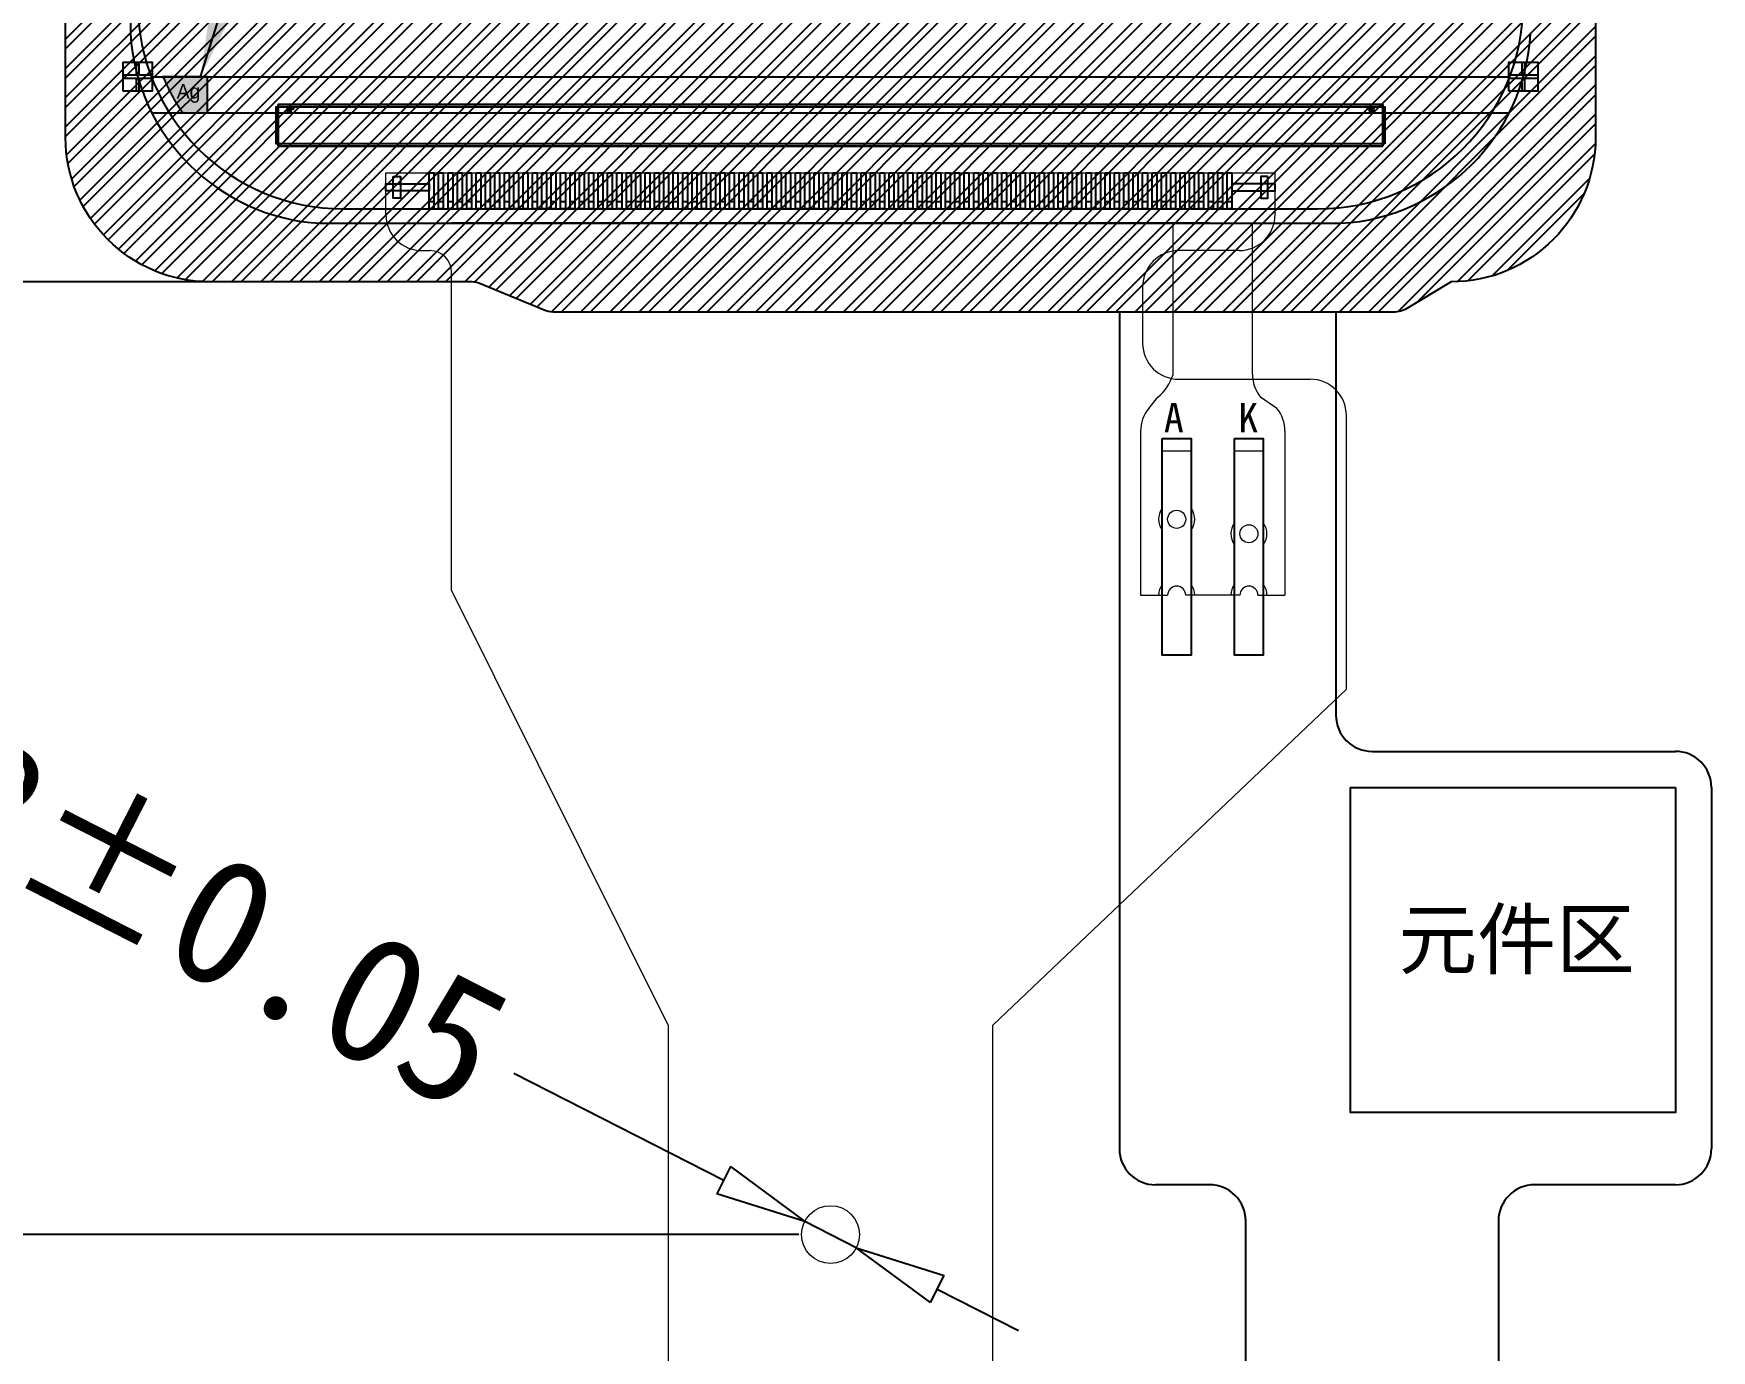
# Model space of a CAD drawing. Header units: millimetres. Extents: x 964 to 1529, y -57 to 99.
# Drawn here: x 1101.81 to 1125.04, y 20.94 to 39.17 of the extents above; entities that cross this region are included whole.
import ezdxf

# ---------------------------------------------------------------- set-up
doc = ezdxf.new("R2010")
doc.units = ezdxf.units.MM
for name, color, linetype in [('5剖面线层', 2, 'Continuous'), ('B_M.drawing', 7, 'Continuous'), ('DIM', 3, 'Continuous'), ('GATE.drawing', 2, 'Continuous'), ('ITO', 3, 'Continuous'), ('ITO.drawing', 6, 'Continuous'), ('L127.drawing', 1, 'Continuous'), ('L34.drawing', 2, 'Continuous'), ('L63', 40, 'Continuous'), ('L9', 4, 'Continuous'), ('LAYOUT.drawing', 1, 'Continuous'), ('LCM-0147INCHDXF_CONTINUOUS_LINE', 7, 'Continuous'), ('OUTLINE.drawing', 3, 'Continuous')]:
    doc.layers.add(name, color=color, linetype=linetype)
doc.layers.add('BLU', color=2, linetype='Continuous', lineweight=5)
doc.styles.get("Standard").update_dxf_attribs({"font": 'SimSun.ttf'})
doc.styles.add('宋体', font='SimSun.ttf')
doc.dimstyles.new('1206', dxfattribs={"dimtxt": 2.5, "dimasz": 1.8, "dimexe": 0.5, "dimexo": 0.625, "dimtad": 0, "dimzin": 9, "dimdsep": 46, "dimtxsty": 'Standard', "dimcen": 2.5, "dimazin": 0, "dimtfac": 1, "dimtmove": 0, "dimatfit": 3, "dimfxl": 1, "dimtolj": 1, "dimarcsym": 0})
doc.dimstyles.new('ISO-25', dxfattribs={"dimtxt": 2.5, "dimasz": 2.5, "dimexe": 1.25, "dimexo": 0.625, "dimtad": 1, "dimtxsty": 'Standard', "dimcen": 2.5, "dimadec": 0, "dimazin": 0, "dimtfac": 1, "dimtmove": 0, "dimatfit": 3, "dimfxl": 1, "dimarcsym": 0})

# ---------------------------------------------------------------- blocks, each defined once
blk = doc.blocks.new('_ClosedBlank')
at = {"color": 0, "linetype": 'ByBlock', "lineweight": -2}
for p, q in [((-1, 0.167), (0, 0)), ((-1, 0.167), (-1, -0.167)), ((0, 0), (-1, -0.167))]:
    blk.add_line(p, q, dxfattribs=at)
blk = doc.blocks.new('*D84')
at = {"layer": 'Defpoints', "color": 0, "ltscale": 3, "transparency": 16777216}
for p in [(1105.776, 73.862), (1084.424, 35.73), (1105.776, 35.73)]:
    blk.add_point(p, dxfattribs=at)
at = {"layer": 'DIM', "lineweight": -2, "ltscale": 3, "transparency": 16777216}
for p, q in [((1105.338, 73.862), (1084.074, 73.862)), ((1084.424, 72.602), (1084.424, 63.081)), ((1084.424, 36.99), (1084.424, 46.28)), ((1105.338, 35.73), (1084.074, 35.73))]:
    blk.add_line(p, q, dxfattribs=at)
at = {"layer": 'DIM', "lineweight": -2, "ltscale": 3, "transparency": 16777216, "xscale": 1.26, "yscale": 1.26, "zscale": 1.26}
for p, rotation in [((1084.424, 73.862), 90), ((1084.424, 35.73), 270)]:
    blk.add_blockref('_ClosedBlank', p, dxfattribs=dict(at, rotation=rotation))
at = {"layer": 'DIM', "ltscale": 3, "transparency": 16777216, "insert": (1084.424, 54.681), "char_height": 1.75, "attachment_point": 5, "rotation": 90}
blk.add_mtext('\\A1;OD 38.13%%P0.1', dxfattribs=at)
blk = doc.blocks.new('ic_GC')
at = {"layer": 'B_M.drawing'}
blk.add_lwpolyline([(-7.65, -0.29), (-7.65, 0.29), (7.65, 0.29), (7.65, 0.2855), (7.6455, 0.2855), (7.643, 0.288), (-7.643, 0.288), (-7.648, 0.283), (-7.648, -0.283), (-7.643, -0.288), (7.643, -0.288), (7.648, -0.283), (7.648, 0.283), (7.6455, 0.2855), (7.65, 0.2855), (7.65, -0.29), (-7.65, -0.29)], close=True, dxfattribs=at)
blk = doc.blocks.new('ic_mark_r')
at = {"layer": '5剖面线层'}
h = blk.add_hatch(color=3, dxfattribs=at)
h.dxf.hatch_style = 1
h.paths.add_polyline_path([(0.045, 0.02495), (0.045, 0.00505), (0.015, 0.00505), (0.015, -0.02495), (-0.015, -0.02495), (-0.015, 0.00505), (-0.045, 0.00505), (-0.045, 0.02495)])
h.paths.add_polyline_path([(0.025, -0.02495), (0.045, -0.02495), (0.045, -0.00495), (0.025, -0.00495)])
at = {"layer": 'OUTLINE.drawing'}
for points in [[(0.045, 0.02495), (0.045, 0.00505), (0.015, 0.00505), (0.015, -0.02495), (-0.015, -0.02495), (-0.015, 0.00505), (-0.045, 0.00505), (-0.045, 0.02495), (0.045, 0.02495)], [(0.025, -0.02495), (0.045, -0.02495), (0.045, -0.00495), (0.025, -0.00495), (0.025, -0.02495)]]:
    blk.add_lwpolyline(points, close=True, dxfattribs=at)
blk = doc.blocks.new('ic_89v3_spec_out_line')
at = {"layer": 'L127.drawing'}
blk.add_lwpolyline([(-7.6775, -0.2565), (7.6775, -0.2565), (7.6775, 0.2565), (-7.6775, 0.2565), (-7.6775, -0.2565)], close=True, dxfattribs=at)
blk.add_lwpolyline([(-7.6775, -0.2565), (7.6775, -0.2565), (7.6775, 0.2565), (-7.6775, 0.2565), (-7.6775, -0.2565)], close=True, dxfattribs=at)
blk.add_lwpolyline([(-7.6775, -0.2565), (7.6775, -0.2565), (7.6775, 0.2565), (-7.6775, 0.2565), (-7.6775, -0.2565)], close=True, dxfattribs=at)
blk = doc.blocks.new('ALIGN_R')
at = {"layer": 'L34.drawing'}
for points in [[(0.045, 0.0199), (0.045, 0), (0.015, 0), (0.015, -0.03), (-0.015, -0.03), (-0.015, 0), (-0.045, 0), (-0.045, 0.0199), (0.045, 0.0199)], [(0.025, -0.03), (0.045, -0.03), (0.045, -0.01), (0.025, -0.01), (0.025, -0.03)]]:
    blk.add_lwpolyline(points, close=True, dxfattribs=at)
blk = doc.blocks.new('ic_89v3_spec_pad_location')
for name, p in [('ic_89v3_spec_out_line', (0, 0)), ('ALIGN_R', (7.48, 0.2265))]:
    blk.add_blockref(name, p)
blk = doc.blocks.new('ic_all')
at = {"xscale": -1}
for name, p in [('ic_89v3_spec_pad_location', (-0.71194, -0.08795)), ('ic_GC', (-0.71194, -0.08845)), ('ic_mark_r', (-8.19194, 0.1335))]:
    blk.add_blockref(name, p, dxfattribs=at)
blk.add_blockref('ic_mark_r', (6.76806, 0.1335))
blk = doc.blocks.new('ALIGN_CF_PANEL')
at = {"layer": 'L63'}
blk.add_lwpolyline([(-0.2, -0.2), (-0.2, 0.2), (0.2, 0.2), (0.2, -0.2), (-0.2, -0.2)], close=True, dxfattribs=at)
at = {"layer": 'L9'}
for points in [[(-0.2, 0.02), (-0.2, 0.2), (-0.02, 0.2), (-0.02, 0.02), (-0.2, 0.02)], [(0.02, 0.02), (0.02, 0.2), (0.2, 0.2), (0.2, 0.02), (0.02, 0.02)], [(-0.2, -0.2), (-0.2, -0.02), (-0.02, -0.02), (-0.02, -0.2), (-0.2, -0.2)], [(0.02, -0.2), (0.02, -0.02), (0.2, -0.02), (0.2, -0.2), (0.02, -0.2)]]:
    blk.add_lwpolyline(points, close=True, dxfattribs=at)
blk = doc.blocks.new('45yywersdf')
at = {"layer": '5剖面线层'}
h = blk.add_hatch(color=2, dxfattribs=at)
h.dxf.hatch_style = 1
h.paths.add_polyline_path([(1837.378, -2727.35), (1837.381, -2727.355), (1837.384, -2727.363), (1837.387, -2727.371), (1837.39, -2727.378), (1837.393, -2727.386), (1837.397, -2727.393), (1837.4, -2727.401), (1837.403, -2727.409), (1837.407, -2727.416), (1837.41, -2727.424), (1837.413, -2727.431), (1837.417, -2727.439), (1837.42, -2727.446), (1837.424, -2727.454), (1837.427, -2727.462), (1837.431, -2727.469), (1837.434, -2727.477), (1837.438, -2727.484), (1837.441, -2727.491), (1837.445, -2727.499), (1837.448, -2727.506), (1837.452, -2727.514), (1837.456, -2727.521), (1837.463, -2727.536), (1837.467, -2727.544), (1837.47, -2727.551), (1837.474, -2727.558), (1837.478, -2727.566), (1837.482, -2727.573), (1837.486, -2727.58), (1837.489, -2727.588), (1837.493, -2727.595), (1837.497, -2727.602), (1837.501, -2727.61), (1837.505, -2727.617), (1837.509, -2727.624), (1837.513, -2727.632), (1837.517, -2727.639), (1837.521, -2727.646), (1837.525, -2727.653), (1837.529, -2727.66), (1837.533, -2727.668), (1837.537, -2727.675), (1837.541, -2727.682), (1837.546, -2727.689), (1837.55, -2727.696), (1837.554, -2727.703), (1837.558, -2727.711), (1837.562, -2727.718), (1837.567, -2727.725), (1837.571, -2727.732), (1837.575, -2727.739), (1837.58, -2727.746), (1837.584, -2727.753), (1837.588, -2727.76), (1837.593, -2727.767), (1837.597, -2727.774), (1837.602, -2727.781), (1837.606, -2727.788), (1837.611, -2727.795), (1837.615, -2727.802), (1837.62, -2727.809), (1837.624, -2727.816), (1837.629, -2727.823), (1837.633, -2727.83), (1837.638, -2727.837), (1837.643, -2727.843), (1837.647, -2727.85), (1837.995, -2727.85), (1837.995, -2727.35)])
at = {"layer": 'GATE.drawing', "color": 2}
blk.add_lwpolyline([(1837.378, -2727.35), (1837.381, -2727.355), (1837.384, -2727.363), (1837.387, -2727.371), (1837.39, -2727.378), (1837.393, -2727.386), (1837.397, -2727.393), (1837.4, -2727.401), (1837.403, -2727.409), (1837.407, -2727.416), (1837.41, -2727.424), (1837.413, -2727.431), (1837.417, -2727.439), (1837.42, -2727.446), (1837.424, -2727.454), (1837.427, -2727.462), (1837.431, -2727.469), (1837.434, -2727.477), (1837.438, -2727.484), (1837.441, -2727.491), (1837.445, -2727.499), (1837.448, -2727.506), (1837.452, -2727.514), (1837.456, -2727.521), (1837.463, -2727.536), (1837.467, -2727.544), (1837.47, -2727.551), (1837.474, -2727.558), (1837.478, -2727.566), (1837.482, -2727.573), (1837.486, -2727.58), (1837.489, -2727.588), (1837.493, -2727.595), (1837.497, -2727.602), (1837.501, -2727.61), (1837.505, -2727.617), (1837.509, -2727.624), (1837.513, -2727.632), (1837.517, -2727.639), (1837.521, -2727.646), (1837.525, -2727.653), (1837.529, -2727.66), (1837.533, -2727.668), (1837.537, -2727.675), (1837.541, -2727.682), (1837.546, -2727.689), (1837.55, -2727.696), (1837.554, -2727.703), (1837.558, -2727.711), (1837.562, -2727.718), (1837.567, -2727.725), (1837.571, -2727.732), (1837.575, -2727.739), (1837.58, -2727.746), (1837.584, -2727.753), (1837.588, -2727.76), (1837.593, -2727.767), (1837.597, -2727.774), (1837.602, -2727.781), (1837.606, -2727.788), (1837.611, -2727.795), (1837.615, -2727.802), (1837.62, -2727.809), (1837.624, -2727.816), (1837.629, -2727.823), (1837.633, -2727.83), (1837.638, -2727.837), (1837.643, -2727.843), (1837.647, -2727.85), (1837.995, -2727.85), (1837.995, -2727.35), (1837.378, -2727.35)], close=True, dxfattribs=at)
at = {"layer": 'ITO.drawing', "color": 2}
blk.add_lwpolyline([(1837.898, -2727.35), (1837.38, -2727.352), (1837.378, -2727.35), (1837.381, -2727.355), (1837.384, -2727.363), (1837.387, -2727.371), (1837.39, -2727.378), (1837.393, -2727.386), (1837.397, -2727.393), (1837.4, -2727.401), (1837.403, -2727.409), (1837.407, -2727.416), (1837.41, -2727.424), (1837.413, -2727.431), (1837.417, -2727.439), (1837.42, -2727.446), (1837.424, -2727.454), (1837.427, -2727.462), (1837.431, -2727.469), (1837.434, -2727.477), (1837.438, -2727.484), (1837.441, -2727.491), (1837.445, -2727.499), (1837.448, -2727.506), (1837.452, -2727.514), (1837.456, -2727.521), (1837.463, -2727.536), (1837.467, -2727.544), (1837.47, -2727.551), (1837.474, -2727.558), (1837.478, -2727.566), (1837.482, -2727.573), (1837.486, -2727.58), (1837.489, -2727.588), (1837.493, -2727.595), (1837.497, -2727.602), (1837.501, -2727.61), (1837.505, -2727.617), (1837.509, -2727.624), (1837.513, -2727.632), (1837.517, -2727.639), (1837.521, -2727.646), (1837.525, -2727.653), (1837.529, -2727.66), (1837.533, -2727.668), (1837.537, -2727.675), (1837.541, -2727.682), (1837.546, -2727.689), (1837.55, -2727.696), (1837.554, -2727.703), (1837.558, -2727.711), (1837.562, -2727.718), (1837.567, -2727.725), (1837.571, -2727.732), (1837.575, -2727.739), (1837.58, -2727.746), (1837.584, -2727.753), (1837.588, -2727.76), (1837.593, -2727.767), (1837.597, -2727.774), (1837.602, -2727.781), (1837.606, -2727.788), (1837.611, -2727.795), (1837.615, -2727.802), (1837.62, -2727.809), (1837.624, -2727.816), (1837.629, -2727.823), (1837.633, -2727.83), (1837.638, -2727.837), (1837.643, -2727.843), (1837.647, -2727.85), (1837.995, -2727.85), (1837.995, -2727.35), (1837.898, -2727.35)], close=True, dxfattribs=at)
at = {"layer": 'LAYOUT.drawing', "color": 2}
for p, q in [((1853.368, -2693.198), (1839.878, -2693.198)), ((1853.368, -2693.198), (1839.878, -2693.198)), ((1837.028, -2696.048), (1837.028, -2726.33)), ((1837.028, -2696.048), (1837.028, -2726.33)), ((1856.218, -2726.33), (1856.218, -2696.048)), ((1856.218, -2726.33), (1856.218, -2696.048)), ((1837.217, -2727.35), (1856.029, -2727.35)), ((1839.878, -2729.18), (1853.368, -2729.18))]:
    blk.add_line(p, q, dxfattribs=at)
for centre, start, end in [((1839.878, -2696.048), 90, 180), ((1853.368, -2696.048), 0, 90), ((1839.878, -2726.33), 180, 270), ((1853.368, -2726.33), 270, 0)]:
    blk.add_arc(centre, 2.85, start, end, dxfattribs=at)
at = {"layer": 'OUTLINE.drawing', "color": 2}
for p, q in [((1853.018, -2694.098), (1840.228, -2694.098)), ((1837.928, -2696.398), (1837.928, -2724.15)), ((1855.318, -2724.15), (1855.318, -2696.398)), ((1840.228, -2726.45), (1853.018, -2726.45))]:
    blk.add_line(p, q, dxfattribs=at)
for centre, start, end in [((1840.228, -2696.398), 90, 180), ((1853.018, -2696.398), 0, 90), ((1840.228, -2724.15), 180, 270), ((1853.018, -2724.15), 270, 0)]:
    blk.add_arc(centre, 2.3, start, end, dxfattribs=at)
at = {"color": 2}
for name, p in [('ALIGN_CF_PANEL', (1837.028, -2727.35)), ('ALIGN_CF_PANEL', (1856.218, -2727.35)), ('ic_all', (1847.335, -2727.935))]:
    blk.add_blockref(name, p, dxfattribs=at)
at = {"color": 2, "linetype": 'Continuous', "insert": (1837.568, -2727.452), "char_height": 0.2, "attachment_point": 1}
blk.add_mtext('\\fAcadEref|b0|i0|c134|p0;\\C6;Ag', dxfattribs=at)
blk = doc.blocks.new('*D96')
at = {"layer": 'Defpoints', "color": 0, "ltscale": 3, "transparency": 16777216}
for p in [(1112.487, 22.721), (1113.2, 22.358)]:
    blk.add_point(p, dxfattribs=at)
at = {"layer": 'DIM', "lineweight": -2, "ltscale": 3, "transparency": 16777216}
for p, q in [((1108.457, 24.777), (1111.365, 23.294)), ((1113.2, 22.358), (1112.487, 22.721)), ((1114.322, 21.786), (1115.445, 21.213))]:
    blk.add_line(p, q, dxfattribs=at)
at = {"layer": 'DIM', "lineweight": -2, "ltscale": 3, "transparency": 16777216, "xscale": 1.26, "yscale": 1.26, "zscale": 1.26}
for p, rotation in [((1112.487, 22.721), 332.9795992617745), ((1113.2, 22.358), 152.9795992617745)]:
    blk.add_blockref('_ClosedBlank', p, dxfattribs=dict(at, rotation=rotation))
at = {"layer": 'DIM', "ltscale": 3, "transparency": 16777216, "insert": (1101.505, 28.322), "char_height": 1.75, "attachment_point": 5, "rotation": 332.9796}
blk.add_mtext('\\A1;2-%%C0.8%%P0.05', dxfattribs=at)
blk = doc.blocks.new('*D99')
at = {"layer": 'Defpoints', "color": 0, "ltscale": 3, "transparency": 16777216}
for p in [(1112.844, 22.54), (1097.464, 15.54), (1110.794, 15.54)]:
    blk.add_point(p, dxfattribs=at)
at = {"layer": 'DIM', "lineweight": -2, "ltscale": 3, "transparency": 16777216}
for p, q in [((1112.406, 22.54), (1097.114, 22.54)), ((1097.464, 21.28), (1097.464, 16.8)), ((1110.356, 15.54), (1097.114, 15.54)), ((1097.464, 15.54), (1097.464, 14.28))]:
    blk.add_line(p, q, dxfattribs=at)
at = {"layer": 'DIM', "lineweight": -2, "ltscale": 3, "transparency": 16777216, "xscale": 1.26, "yscale": 1.26, "zscale": 1.26}
for p, rotation in [((1097.464, 22.54), 90), ((1097.464, 15.54), 270)]:
    blk.add_blockref('_ClosedBlank', p, dxfattribs=dict(at, rotation=rotation))
at = {"layer": 'DIM', "ltscale": 3, "transparency": 16777216, "insert": (1097.464, 10.244), "char_height": 1.75, "attachment_point": 5, "rotation": 90}
blk.add_mtext('\\A1;7%%P0.2', dxfattribs=at)
blk = doc.blocks.new('*D101')
at = {"layer": 'Defpoints', "color": 0, "ltscale": 3, "transparency": 16777216}
for p in [(1104.734, 35.73), (1084.424, 15.54), (1111.944, 15.54)]:
    blk.add_point(p, dxfattribs=at)
at = {"layer": 'DIM', "lineweight": -2, "ltscale": 3, "transparency": 16777216}
for p, q in [((1104.297, 35.73), (1084.074, 35.73)), ((1084.424, 34.47), (1084.424, 29.069)), ((1084.424, 16.8), (1084.424, 22.201)), ((1111.506, 15.54), (1084.074, 15.54))]:
    blk.add_line(p, q, dxfattribs=at)
at = {"layer": 'DIM', "lineweight": -2, "ltscale": 3, "transparency": 16777216, "xscale": 1.26, "yscale": 1.26, "zscale": 1.26}
for p, rotation in [((1084.424, 35.73), 90), ((1084.424, 15.54), 270)]:
    blk.add_blockref('_ClosedBlank', p, dxfattribs=dict(at, rotation=rotation))
at = {"layer": 'DIM', "ltscale": 3, "transparency": 16777216, "insert": (1084.424, 25.635), "char_height": 1.75, "attachment_point": 5, "rotation": 90}
blk.add_mtext('\\A1;20.19', dxfattribs=at)

msp = doc.modelspace()

# ---------------------------------------------------------------- hatches: boundary and pattern name
at = {"true_color": 0x000000}
h = msp.add_hatch(dxfattribs=at)
h.set_pattern_fill('ANSI32', color=18, scale=0.03)
h.set_pattern_definition([(45, (-45.72123, 0), (-0.20205576, 0.20205576), []), (45, (-45.58653, 0), (-0.20205576, 0.20205576), [])])
h.paths.add_polyline_path([(1123.43818, 71.8617, 0.41421356), (1121.43818, 73.8617), (1104.24898, 73.8617, 0.41421356), (1102.24898, 71.8617), (1102.24898, 37.7297, 0.41421356), (1104.24898, 35.7297), (1107.93253, 35.7297), (1108.89952, 35.32703, 0.06610461), (1109.03001, 35.3097), (1120.61763, 35.3097, 0.1791102), (1120.94314, 35.43017), (1121.43818, 35.7297, 0.41421356), (1123.43818, 37.7297)])
h.paths.add_polyline_path([(1121.63818, 41.7697, -0.41421356), (1119.23818, 39.3697), (1106.44898, 39.3697, -0.41421356), (1104.04898, 41.7697), (1104.04898, 69.5217, -0.41421356), (1106.44898, 71.9217), (1119.23818, 71.9217, -0.41421356), (1121.63818, 69.5217)], flags=16)

# ---------------------------------------------------------------- linework, layer by layer
at = {"color": 6, "linetype": 'Continuous'}
msp.add_line((1103.44386, 38.0697), (1122.24331, 38.0697), dxfattribs=at)
at = {"color": 7, "linetype": 'Continuous'}
msp.add_line((1118.09358, 36.5397), (1107.59358, 36.5397), dxfattribs=at)
at = {"linetype": 'Continuous'}
for points in [[(1107.28608, 37.2377), (1107.35108, 37.2377), (1107.35108, 36.7397), (1107.28608, 36.7397)], [(1107.41608, 37.2377), (1107.48108, 37.2377), (1107.48108, 36.7397), (1107.41608, 36.7397)], [(1107.54608, 37.2377), (1107.61108, 37.2377), (1107.61108, 36.7397), (1107.54608, 36.7397)], [(1107.67608, 37.2377), (1107.74108, 37.2377), (1107.74108, 36.7397), (1107.67608, 36.7397)], [(1107.80608, 37.2377), (1107.87108, 37.2377), (1107.87108, 36.7397), (1107.80608, 36.7397)], [(1107.93608, 37.2377), (1108.00108, 37.2377), (1108.00108, 36.7397), (1107.93608, 36.7397)], [(1108.06608, 37.2377), (1108.13108, 37.2377), (1108.13108, 36.7397), (1108.06608, 36.7397)], [(1108.19608, 37.2377), (1108.26108, 37.2377), (1108.26108, 36.7397), (1108.19608, 36.7397)], [(1108.32608, 37.2377), (1108.39108, 37.2377), (1108.39108, 36.7397), (1108.32608, 36.7397)], [(1108.45608, 37.2377), (1108.52108, 37.2377), (1108.52108, 36.7397), (1108.45608, 36.7397)], [(1108.58608, 37.2377), (1108.65108, 37.2377), (1108.65108, 36.7397), (1108.58608, 36.7397)], [(1108.71608, 37.2377), (1108.78108, 37.2377), (1108.78108, 36.7397), (1108.71608, 36.7397)], [(1108.84608, 37.2377), (1108.91108, 37.2377), (1108.91108, 36.7397), (1108.84608, 36.7397)], [(1108.97608, 37.2377), (1109.04108, 37.2377), (1109.04108, 36.7397), (1108.97608, 36.7397)], [(1109.10608, 37.2377), (1109.17108, 37.2377), (1109.17108, 36.7397), (1109.10608, 36.7397)], [(1109.23608, 37.2377), (1109.30108, 37.2377), (1109.30108, 36.7397), (1109.23608, 36.7397)], [(1109.36608, 37.2377), (1109.43108, 37.2377), (1109.43108, 36.7397), (1109.36608, 36.7397)], [(1109.49608, 37.2377), (1109.56108, 37.2377), (1109.56108, 36.7397), (1109.49608, 36.7397)], [(1109.62608, 37.2377), (1109.69108, 37.2377), (1109.69108, 36.7397), (1109.62608, 36.7397)], [(1109.75608, 37.2377), (1109.82108, 37.2377), (1109.82108, 36.7397), (1109.75608, 36.7397)], [(1109.88608, 37.2377), (1109.95108, 37.2377), (1109.95108, 36.7397), (1109.88608, 36.7397)], [(1110.01608, 37.2377), (1110.08108, 37.2377), (1110.08108, 36.7397), (1110.01608, 36.7397)], [(1110.14608, 37.2377), (1110.21108, 37.2377), (1110.21108, 36.7397), (1110.14608, 36.7397)], [(1110.27608, 37.2377), (1110.34108, 37.2377), (1110.34108, 36.7397), (1110.27608, 36.7397)], [(1110.40608, 37.2377), (1110.47108, 37.2377), (1110.47108, 36.7397), (1110.40608, 36.7397)], [(1110.53608, 37.2377), (1110.60108, 37.2377), (1110.60108, 36.7397), (1110.53608, 36.7397)], [(1110.66608, 37.2377), (1110.73108, 37.2377), (1110.73108, 36.7397), (1110.66608, 36.7397)], [(1110.79608, 37.2377), (1110.86108, 37.2377), (1110.86108, 36.7397), (1110.79608, 36.7397)], [(1110.92608, 37.2377), (1110.99108, 37.2377), (1110.99108, 36.7397), (1110.92608, 36.7397)], [(1111.05608, 37.2377), (1111.12108, 37.2377), (1111.12108, 36.7397), (1111.05608, 36.7397)], [(1111.18608, 37.2377), (1111.25108, 37.2377), (1111.25108, 36.7397), (1111.18608, 36.7397)], [(1111.31608, 37.2377), (1111.38108, 37.2377), (1111.38108, 36.7397), (1111.31608, 36.7397)], [(1111.44608, 37.2377), (1111.51108, 37.2377), (1111.51108, 36.7397), (1111.44608, 36.7397)], [(1111.57608, 37.2377), (1111.64108, 37.2377), (1111.64108, 36.7397), (1111.57608, 36.7397)], [(1111.70608, 37.2377), (1111.77108, 37.2377), (1111.77108, 36.7397), (1111.70608, 36.7397)], [(1111.83608, 37.2377), (1111.90108, 37.2377), (1111.90108, 36.7397), (1111.83608, 36.7397)], [(1111.96608, 37.2377), (1112.03108, 37.2377), (1112.03108, 36.7397), (1111.96608, 36.7397)], [(1112.09608, 37.2377), (1112.16108, 37.2377), (1112.16108, 36.7397), (1112.09608, 36.7397)], [(1112.22608, 37.2377), (1112.29108, 37.2377), (1112.29108, 36.7397), (1112.22608, 36.7397)], [(1112.35608, 37.2377), (1112.42108, 37.2377), (1112.42108, 36.7397), (1112.35608, 36.7397)], [(1112.48608, 37.2377), (1112.55108, 37.2377), (1112.55108, 36.7397), (1112.48608, 36.7397)], [(1112.61608, 37.2377), (1112.68108, 37.2377), (1112.68108, 36.7397), (1112.61608, 36.7397)], [(1112.74608, 37.2377), (1112.81108, 37.2377), (1112.81108, 36.7397), (1112.74608, 36.7397)], [(1112.87608, 37.2377), (1112.94108, 37.2377), (1112.94108, 36.7397), (1112.87608, 36.7397)], [(1113.00608, 37.2377), (1113.07108, 37.2377), (1113.07108, 36.7397), (1113.00608, 36.7397)], [(1113.13608, 37.2377), (1113.20108, 37.2377), (1113.20108, 36.7397), (1113.13608, 36.7397)], [(1113.26608, 37.2377), (1113.33108, 37.2377), (1113.33108, 36.7397), (1113.26608, 36.7397)], [(1113.39608, 37.2377), (1113.46108, 37.2377), (1113.46108, 36.7397), (1113.39608, 36.7397)], [(1113.52608, 37.2377), (1113.59108, 37.2377), (1113.59108, 36.7397), (1113.52608, 36.7397)], [(1113.65608, 37.2377), (1113.72108, 37.2377), (1113.72108, 36.7397), (1113.65608, 36.7397)], [(1113.78608, 37.2377), (1113.85108, 37.2377), (1113.85108, 36.7397), (1113.78608, 36.7397)], [(1113.91608, 37.2377), (1113.98108, 37.2377), (1113.98108, 36.7397), (1113.91608, 36.7397)], [(1114.04608, 37.2377), (1114.11108, 37.2377), (1114.11108, 36.7397), (1114.04608, 36.7397)], [(1114.17608, 37.2377), (1114.24108, 37.2377), (1114.24108, 36.7397), (1114.17608, 36.7397)], [(1114.30608, 37.2377), (1114.37108, 37.2377), (1114.37108, 36.7397), (1114.30608, 36.7397)], [(1114.43608, 37.2377), (1114.50108, 37.2377), (1114.50108, 36.7397), (1114.43608, 36.7397)], [(1114.56608, 37.2377), (1114.63108, 37.2377), (1114.63108, 36.7397), (1114.56608, 36.7397)], [(1114.69608, 37.2377), (1114.76108, 37.2377), (1114.76108, 36.7397), (1114.69608, 36.7397)], [(1114.82608, 37.2377), (1114.89108, 37.2377), (1114.89108, 36.7397), (1114.82608, 36.7397)], [(1114.95608, 37.2377), (1115.02108, 37.2377), (1115.02108, 36.7397), (1114.95608, 36.7397)], [(1115.08608, 37.2377), (1115.15108, 37.2377), (1115.15108, 36.7397), (1115.08608, 36.7397)], [(1115.21608, 37.2377), (1115.28108, 37.2377), (1115.28108, 36.7397), (1115.21608, 36.7397)], [(1115.34608, 37.2377), (1115.41108, 37.2377), (1115.41108, 36.7397), (1115.34608, 36.7397)], [(1115.47608, 37.2377), (1115.54108, 37.2377), (1115.54108, 36.7397), (1115.47608, 36.7397)], [(1115.60608, 37.2377), (1115.67108, 37.2377), (1115.67108, 36.7397), (1115.60608, 36.7397)], [(1115.73608, 37.2377), (1115.80108, 37.2377), (1115.80108, 36.7397), (1115.73608, 36.7397)], [(1115.86608, 37.2377), (1115.93108, 37.2377), (1115.93108, 36.7397), (1115.86608, 36.7397)], [(1115.99608, 37.2377), (1116.06108, 37.2377), (1116.06108, 36.7397), (1115.99608, 36.7397)], [(1116.12608, 37.2377), (1116.19108, 37.2377), (1116.19108, 36.7397), (1116.12608, 36.7397)], [(1116.25608, 37.2377), (1116.32108, 37.2377), (1116.32108, 36.7397), (1116.25608, 36.7397)], [(1116.38608, 37.2377), (1116.45108, 37.2377), (1116.45108, 36.7397), (1116.38608, 36.7397)], [(1116.51608, 37.2377), (1116.58108, 37.2377), (1116.58108, 36.7397), (1116.51608, 36.7397)], [(1116.64608, 37.2377), (1116.71108, 37.2377), (1116.71108, 36.7397), (1116.64608, 36.7397)], [(1116.77608, 37.2377), (1116.84108, 37.2377), (1116.84108, 36.7397), (1116.77608, 36.7397)], [(1116.90608, 37.2377), (1116.97108, 37.2377), (1116.97108, 36.7397), (1116.90608, 36.7397)], [(1117.03608, 37.2377), (1117.10108, 37.2377), (1117.10108, 36.7397), (1117.03608, 36.7397)], [(1117.16608, 37.2377), (1117.23108, 37.2377), (1117.23108, 36.7397), (1117.16608, 36.7397)], [(1117.29608, 37.2377), (1117.36108, 37.2377), (1117.36108, 36.7397), (1117.29608, 36.7397)], [(1117.42608, 37.2377), (1117.49108, 37.2377), (1117.49108, 36.7397), (1117.42608, 36.7397)], [(1117.55608, 37.2377), (1117.62108, 37.2377), (1117.62108, 36.7397), (1117.55608, 36.7397)], [(1117.68608, 37.2377), (1117.75108, 37.2377), (1117.75108, 36.7397), (1117.68608, 36.7397)], [(1117.81608, 37.2377), (1117.88108, 37.2377), (1117.88108, 36.7397), (1117.81608, 36.7397)], [(1117.94608, 37.2377), (1118.01108, 37.2377), (1118.01108, 36.7397), (1117.94608, 36.7397)], [(1118.07608, 37.2377), (1118.14108, 37.2377), (1118.14108, 36.7397), (1118.07608, 36.7397)], [(1118.20608, 37.2377), (1118.27108, 37.2377), (1118.27108, 36.7397), (1118.20608, 36.7397)], [(1118.33608, 37.2377), (1118.40108, 37.2377), (1118.40108, 36.7397), (1118.33608, 36.7397)], [(1117.43737, 33.56311), (1117.83737, 33.56311), (1117.83737, 30.56311), (1117.43737, 30.56311)], [(1118.43737, 33.56311), (1118.83737, 33.56311), (1118.83737, 30.56311), (1118.43737, 30.56311)]]:
    msp.add_lwpolyline(points, close=True, dxfattribs=at)
at = {"color": 4, "linetype": 'Continuous'}
msp.add_lwpolyline([(1124.54358, 28.7297), (1124.54358, 24.2297), (1120.04358, 24.2297), (1120.04358, 28.7297)], close=True, dxfattribs=at)
at = {"layer": 'BLU', "lineweight": 5}
for p, q in [((1106.68608, 37.2377), (1119.00108, 37.2377)), ((1106.68608, 36.66175), (1106.68608, 37.2377)), ((1119.00108, 36.66175), (1119.00108, 37.2377)), ((1117.58753, 34.44808), (1117.58753, 36.5397)), ((1118.6872, 34.44808), (1118.6872, 36.5397)), ((1107.18608, 36.16175), (1107.29358, 36.16175)), ((1118.50108, 36.16175), (1117.66609, 36.16175)), ((1107.59358, 31.4593), (1107.59358, 35.86175)), ((1117.16609, 35.66175), (1117.16609, 34.8809)), ((1117.66609, 34.3809), (1119.48779, 34.3809)), ((1117.24964, 33.9781), (1117.37526, 34.13238)), ((1119.02509, 33.9781), (1118.79947, 34.13238)), ((1119.98779, 30.09105), (1119.98779, 33.8809)), ((1117.13737, 33.6624), (1117.13737, 31.39206)), ((1119.13737, 33.6624), (1119.13737, 31.39206)), ((1117.43737, 32.59206), (1117.43737, 33.39206)), ((1117.43737, 33.39206), (1117.83737, 33.39206)), ((1117.83737, 33.39206), (1117.83737, 32.59206)), ((1118.43737, 33.39206), (1118.83737, 33.39206)), ((1118.43737, 32.39206), (1118.43737, 33.39206)), ((1118.83737, 33.39206), (1118.83737, 32.39206)), ((1117.43737, 32.29206), (1117.43737, 31.54206)), ((1117.83737, 32.29206), (1117.83737, 31.54206)), ((1118.43737, 31.54206), (1118.43737, 32.09206)), ((1118.83737, 32.09206), (1118.83737, 31.54206)), ((1110.59357, 25.43754), (1107.59358, 31.4593)), ((1117.13737, 31.39206), (1117.51237, 31.39206)), ((1118.76237, 31.39206), (1119.13737, 31.39206)), ((1115.09357, 25.43754), (1119.98779, 30.09105)), ((1110.59357, 25.43754), (1110.59357, 16.8397)), ((1115.09357, 16.8397), (1115.09357, 25.43754))]:
    msp.add_line(p, q, dxfattribs=at)
at = {"layer": 'BLU', "lineweight": 5, "ltscale": 2}
msp.add_lwpolyline([(1118.51237, 31.39206), (1117.76237, 31.39206)], dxfattribs=at)
at = {"layer": 'BLU', "lineweight": 5}
for centre, radius in [((1117.63737, 32.44206), 0.125), ((1118.63737, 32.24206), 0.125), ((1112.84357, 22.5397), 0.4)]:
    msp.add_circle(centre, radius, dxfattribs=at)
for centre, radius, start, end in [((1107.18608, 36.66175), 0.5, 180, 270), ((1118.50108, 36.66175), 0.5, 270, 360), ((1107.29358, 35.86175), 0.3, 0, 90), ((1117.66609, 35.66175), 0.5, 90, 180), ((1117.66609, 34.8809), 0.5, 180, 270), ((1116.97398, 34.63141), 0.64036, 308.803421, 343.364044), ((1119.1872, 34.44808), 0.5, 180, 219.153886), ((1119.48779, 33.8809), 0.5, 0, 90), ((1117.63737, 33.6624), 0.5, 140.846114, 180), ((1118.63737, 33.6624), 0.5, 0, 39.153886), ((1117.63737, 32.44206), 0.25, 143.130102, 216.869898), ((1117.63737, 32.44206), 0.25, 323.130102, 36.869898), ((1118.63737, 32.24206), 0.25, 143.130102, 216.869898), ((1118.63737, 32.24206), 0.25, 323.130102, 36.869898), ((1117.63737, 31.39206), 0.25, 143.130102, 180), ((1117.63737, 31.39206), 0.125, 0, 180), ((1117.63737, 31.39206), 0.25, 0, 36.869898), ((1118.63737, 31.39206), 0.25, 143.130102, 180), ((1118.63737, 31.39206), 0.125, 0, 180), ((1118.63737, 31.39206), 0.25, 0, 36.869898)]:
    msp.add_arc(centre, radius, start, end, dxfattribs=at)
at = {"layer": 'ITO'}
for points in [[(1106.78608, 37.1877), (1106.88608, 37.1877), (1106.88608, 36.8877), (1106.78608, 36.8877)], [(1107.28608, 37.2377), (1107.35108, 37.2377), (1107.35108, 36.8377), (1107.28608, 36.8377)], [(1107.41608, 37.2377), (1107.48108, 37.2377), (1107.48108, 36.8377), (1107.41608, 36.8377)], [(1107.54608, 37.2377), (1107.61108, 37.2377), (1107.61108, 36.8377), (1107.54608, 36.8377)], [(1107.67608, 37.2377), (1107.74108, 37.2377), (1107.74108, 36.8377), (1107.67608, 36.8377)], [(1107.80608, 37.2377), (1107.87108, 37.2377), (1107.87108, 36.8377), (1107.80608, 36.8377)], [(1107.93608, 37.2377), (1108.00108, 37.2377), (1108.00108, 36.8377), (1107.93608, 36.8377)], [(1108.06608, 37.2377), (1108.13108, 37.2377), (1108.13108, 36.8377), (1108.06608, 36.8377)], [(1108.19608, 37.2377), (1108.26108, 37.2377), (1108.26108, 36.8377), (1108.19608, 36.8377)], [(1108.32608, 37.2377), (1108.39108, 37.2377), (1108.39108, 36.8377), (1108.32608, 36.8377)], [(1108.45608, 37.2377), (1108.52108, 37.2377), (1108.52108, 36.8377), (1108.45608, 36.8377)], [(1108.58608, 37.2377), (1108.65108, 37.2377), (1108.65108, 36.8377), (1108.58608, 36.8377)], [(1108.71608, 37.2377), (1108.78108, 37.2377), (1108.78108, 36.8377), (1108.71608, 36.8377)], [(1108.84608, 37.2377), (1108.91108, 37.2377), (1108.91108, 36.8377), (1108.84608, 36.8377)], [(1108.97608, 37.2377), (1109.04108, 37.2377), (1109.04108, 36.8377), (1108.97608, 36.8377)], [(1109.10608, 37.2377), (1109.17108, 37.2377), (1109.17108, 36.8377), (1109.10608, 36.8377)], [(1109.23608, 37.2377), (1109.30108, 37.2377), (1109.30108, 36.8377), (1109.23608, 36.8377)], [(1109.36608, 37.2377), (1109.43108, 37.2377), (1109.43108, 36.8377), (1109.36608, 36.8377)], [(1109.49608, 37.2377), (1109.56108, 37.2377), (1109.56108, 36.8377), (1109.49608, 36.8377)], [(1109.62608, 37.2377), (1109.69108, 37.2377), (1109.69108, 36.8377), (1109.62608, 36.8377)], [(1109.75608, 37.2377), (1109.82108, 37.2377), (1109.82108, 36.8377), (1109.75608, 36.8377)], [(1109.88608, 37.2377), (1109.95108, 37.2377), (1109.95108, 36.8377), (1109.88608, 36.8377)], [(1110.01608, 37.2377), (1110.08108, 37.2377), (1110.08108, 36.8377), (1110.01608, 36.8377)], [(1110.14608, 37.2377), (1110.21108, 37.2377), (1110.21108, 36.8377), (1110.14608, 36.8377)], [(1110.27608, 37.2377), (1110.34108, 37.2377), (1110.34108, 36.8377), (1110.27608, 36.8377)], [(1110.40608, 37.2377), (1110.47108, 37.2377), (1110.47108, 36.8377), (1110.40608, 36.8377)], [(1110.53608, 37.2377), (1110.60108, 37.2377), (1110.60108, 36.8377), (1110.53608, 36.8377)], [(1110.66608, 37.2377), (1110.73108, 37.2377), (1110.73108, 36.8377), (1110.66608, 36.8377)], [(1110.79608, 37.2377), (1110.86108, 37.2377), (1110.86108, 36.8377), (1110.79608, 36.8377)], [(1110.92608, 37.2377), (1110.99108, 37.2377), (1110.99108, 36.8377), (1110.92608, 36.8377)], [(1111.05608, 37.2377), (1111.12108, 37.2377), (1111.12108, 36.8377), (1111.05608, 36.8377)], [(1111.18608, 37.2377), (1111.25108, 37.2377), (1111.25108, 36.8377), (1111.18608, 36.8377)], [(1111.31608, 37.2377), (1111.38108, 37.2377), (1111.38108, 36.8377), (1111.31608, 36.8377)], [(1111.44608, 37.2377), (1111.51108, 37.2377), (1111.51108, 36.8377), (1111.44608, 36.8377)], [(1111.57608, 37.2377), (1111.64108, 37.2377), (1111.64108, 36.8377), (1111.57608, 36.8377)], [(1111.70608, 37.2377), (1111.77108, 37.2377), (1111.77108, 36.8377), (1111.70608, 36.8377)], [(1111.83608, 37.2377), (1111.90108, 37.2377), (1111.90108, 36.8377), (1111.83608, 36.8377)], [(1111.96608, 37.2377), (1112.03108, 37.2377), (1112.03108, 36.8377), (1111.96608, 36.8377)], [(1112.09608, 37.2377), (1112.16108, 37.2377), (1112.16108, 36.8377), (1112.09608, 36.8377)], [(1112.22608, 37.2377), (1112.29108, 37.2377), (1112.29108, 36.8377), (1112.22608, 36.8377)], [(1112.35608, 37.2377), (1112.42108, 37.2377), (1112.42108, 36.8377), (1112.35608, 36.8377)], [(1112.48608, 37.2377), (1112.55108, 37.2377), (1112.55108, 36.8377), (1112.48608, 36.8377)], [(1112.61608, 37.2377), (1112.68108, 37.2377), (1112.68108, 36.8377), (1112.61608, 36.8377)], [(1112.74608, 37.2377), (1112.81108, 37.2377), (1112.81108, 36.8377), (1112.74608, 36.8377)], [(1112.87608, 37.2377), (1112.94108, 37.2377), (1112.94108, 36.8377), (1112.87608, 36.8377)], [(1113.00608, 37.2377), (1113.07108, 37.2377), (1113.07108, 36.8377), (1113.00608, 36.8377)], [(1113.13608, 37.2377), (1113.20108, 37.2377), (1113.20108, 36.8377), (1113.13608, 36.8377)], [(1113.26608, 37.2377), (1113.33108, 37.2377), (1113.33108, 36.8377), (1113.26608, 36.8377)], [(1113.39608, 37.2377), (1113.46108, 37.2377), (1113.46108, 36.8377), (1113.39608, 36.8377)], [(1113.52608, 37.2377), (1113.59108, 37.2377), (1113.59108, 36.8377), (1113.52608, 36.8377)], [(1113.65608, 37.2377), (1113.72108, 37.2377), (1113.72108, 36.8377), (1113.65608, 36.8377)], [(1113.78608, 37.2377), (1113.85108, 37.2377), (1113.85108, 36.8377), (1113.78608, 36.8377)], [(1113.91608, 37.2377), (1113.98108, 37.2377), (1113.98108, 36.8377), (1113.91608, 36.8377)], [(1114.04608, 37.2377), (1114.11108, 37.2377), (1114.11108, 36.8377), (1114.04608, 36.8377)], [(1114.17608, 37.2377), (1114.24108, 37.2377), (1114.24108, 36.8377), (1114.17608, 36.8377)], [(1114.30608, 37.2377), (1114.37108, 37.2377), (1114.37108, 36.8377), (1114.30608, 36.8377)], [(1114.43608, 37.2377), (1114.50108, 37.2377), (1114.50108, 36.8377), (1114.43608, 36.8377)], [(1114.56608, 37.2377), (1114.63108, 37.2377), (1114.63108, 36.8377), (1114.56608, 36.8377)], [(1114.69608, 37.2377), (1114.76108, 37.2377), (1114.76108, 36.8377), (1114.69608, 36.8377)], [(1114.82608, 37.2377), (1114.89108, 37.2377), (1114.89108, 36.8377), (1114.82608, 36.8377)], [(1114.95608, 37.2377), (1115.02108, 37.2377), (1115.02108, 36.8377), (1114.95608, 36.8377)], [(1115.08608, 37.2377), (1115.15108, 37.2377), (1115.15108, 36.8377), (1115.08608, 36.8377)], [(1115.21608, 37.2377), (1115.28108, 37.2377), (1115.28108, 36.8377), (1115.21608, 36.8377)], [(1115.34608, 37.2377), (1115.41108, 37.2377), (1115.41108, 36.8377), (1115.34608, 36.8377)], [(1115.47608, 37.2377), (1115.54108, 37.2377), (1115.54108, 36.8377), (1115.47608, 36.8377)], [(1115.60608, 37.2377), (1115.67108, 37.2377), (1115.67108, 36.8377), (1115.60608, 36.8377)], [(1115.73608, 37.2377), (1115.80108, 37.2377), (1115.80108, 36.8377), (1115.73608, 36.8377)], [(1115.86608, 37.2377), (1115.93108, 37.2377), (1115.93108, 36.8377), (1115.86608, 36.8377)], [(1115.99608, 37.2377), (1116.06108, 37.2377), (1116.06108, 36.8377), (1115.99608, 36.8377)], [(1116.12608, 37.2377), (1116.19108, 37.2377), (1116.19108, 36.8377), (1116.12608, 36.8377)], [(1116.25608, 37.2377), (1116.32108, 37.2377), (1116.32108, 36.8377), (1116.25608, 36.8377)], [(1116.38608, 37.2377), (1116.45108, 37.2377), (1116.45108, 36.8377), (1116.38608, 36.8377)], [(1116.51608, 37.2377), (1116.58108, 37.2377), (1116.58108, 36.8377), (1116.51608, 36.8377)], [(1116.64608, 37.2377), (1116.71108, 37.2377), (1116.71108, 36.8377), (1116.64608, 36.8377)], [(1116.77608, 37.2377), (1116.84108, 37.2377), (1116.84108, 36.8377), (1116.77608, 36.8377)], [(1116.90608, 37.2377), (1116.97108, 37.2377), (1116.97108, 36.8377), (1116.90608, 36.8377)], [(1117.03608, 37.2377), (1117.10108, 37.2377), (1117.10108, 36.8377), (1117.03608, 36.8377)], [(1117.16608, 37.2377), (1117.23108, 37.2377), (1117.23108, 36.8377), (1117.16608, 36.8377)], [(1117.29608, 37.2377), (1117.36108, 37.2377), (1117.36108, 36.8377), (1117.29608, 36.8377)], [(1117.42608, 37.2377), (1117.49108, 37.2377), (1117.49108, 36.8377), (1117.42608, 36.8377)], [(1117.55608, 37.2377), (1117.62108, 37.2377), (1117.62108, 36.8377), (1117.55608, 36.8377)], [(1117.68608, 37.2377), (1117.75108, 37.2377), (1117.75108, 36.8377), (1117.68608, 36.8377)], [(1117.81608, 37.2377), (1117.88108, 37.2377), (1117.88108, 36.8377), (1117.81608, 36.8377)], [(1117.94608, 37.2377), (1118.01108, 37.2377), (1118.01108, 36.8377), (1117.94608, 36.8377)], [(1118.07608, 37.2377), (1118.14108, 37.2377), (1118.14108, 36.8377), (1118.07608, 36.8377)], [(1118.20608, 37.2377), (1118.27108, 37.2377), (1118.27108, 36.8377), (1118.20608, 36.8377)], [(1118.33608, 37.2377), (1118.40108, 37.2377), (1118.40108, 36.8377), (1118.33608, 36.8377)], [(1118.90108, 37.1877), (1118.80108, 37.1877), (1118.80108, 36.8877), (1118.90108, 36.8877)], [(1106.68608, 37.0877), (1107.28608, 37.0877), (1107.28608, 36.9877), (1106.68608, 36.9877)], [(1119.00108, 37.0877), (1118.40108, 37.0877), (1118.40108, 36.9877), (1119.00108, 36.9877)]]:
    msp.add_lwpolyline(points, close=True, dxfattribs=at)
at = {"layer": 'LAYOUT.drawing'}
for p, q in [((1103.14898, 70.19486), (1103.14898, 39.16655)), ((1105.77582, 36.5397), (1119.91134, 36.5397))]:
    msp.add_line(p, q, dxfattribs=at)
for centre, start, end in [((1105.9374, 39.32812), 183.316383, 266.683617), ((1119.74976, 39.32812), 273.316383, 356.683617)]:
    msp.add_arc(centre, 2.7931, start, end, dxfattribs=at)
at = {"layer": 'LCM-0147INCHDXF_CONTINUOUS_LINE', "color": 30, "linetype": 'Continuous', "true_color": 0xf26722}
for p, q in [((1116.84358, 35.3097), (1116.84358, 23.7297)), ((1119.84358, 35.3097), (1119.84358, 34.78847)), ((1119.84358, 34.78847), (1119.84358, 32.08847)), ((1119.84358, 32.08847), (1119.84358, 31.25307)), ((1119.84358, 31.25307), (1119.84358, 29.7297)), ((1120.34358, 29.2297), (1124.54358, 29.2297)), ((1125.04358, 28.7297), (1125.04358, 23.7297)), ((1118.09358, 23.2297), (1117.34358, 23.2297)), ((1124.54358, 23.2297), (1122.59358, 23.2297)), ((1118.59358, 16.8397), (1118.59358, 22.7297)), ((1122.09358, 22.7297), (1122.09358, 16.8397))]:
    msp.add_line(p, q, dxfattribs=at)
at = {"layer": 'LCM-0147INCHDXF_CONTINUOUS_LINE', "color": 251, "linetype": 'Continuous', "true_color": 0x636466}
msp.add_lwpolyline([(1123.43818, 71.8617), (1123.43818, 37.7297, -0.41421356), (1121.43818, 35.7297), (1120.80278, 35.34525, -0.09512011), (1120.61763, 35.3097), (1109.03001, 35.3097, -0.06610461), (1108.89952, 35.32703), (1107.97415, 35.71238, 0.06610461), (1107.84366, 35.7297), (1104.24898, 35.7297, -0.41421356), (1102.24898, 37.7297), (1102.24898, 71.8617, -0.41421356), (1104.24898, 73.8617), (1121.43818, 73.8617, -0.41421356)], format="xyb", close=True, dxfattribs=at)
at = {"layer": 'LCM-0147INCHDXF_CONTINUOUS_LINE', "color": 30, "linetype": 'Continuous', "true_color": 0xf26722}
for centre, start, end in [((1120.34358, 29.7297), 180, 270), ((1124.54358, 28.7297), 0, 90), ((1117.34358, 23.7297), 180, 270), ((1124.54358, 23.7297), 270, 0), ((1118.09358, 22.7297), 0, 90), ((1122.59358, 22.7297), 90, 180)]:
    msp.add_arc(centre, 0.5, start, end, dxfattribs=at)

# ---------------------------------------------------------------- block references
at = {"linetype": 'Continuous'}
msp.add_blockref('45yywersdf', (-733.77937, 2765.91934), dxfattribs=at)

# ---------------------------------------------------------------- texts
at = {"layer": 'BLU', "color": 7, "lineweight": 5, "style": '宋体'}
for s, p in [('A', (1117.4594, 33.64714)), ('K', (1118.48965, 33.64443))]:
    msp.add_text(s, height=0.4066, dxfattribs=at).set_placement(p)
at = {"layer": 'DIM', "ltscale": 0.5, "insert": (1120.70941, 27.02937), "char_height": 0.8, "width": 4.6849326, "attachment_point": 1, "style": '宋体'}
msp.add_mtext('元件区', dxfattribs=at)

# ---------------------------------------------------------------- dimensions: what is measured, and where the dimension line sits
at = {"layer": 'DIM', "color": 0, "ltscale": 3}
for base, p1, p2, text, picture, middle in [((1084.42439, 35.7297), (1105.77582, 73.8617), (1105.77582, 35.7297), 'OD <>%%P0.1', '*D84', (1084.42439, 54.6807)), ((1097.46436, 15.5397), (1112.84357, 22.5397), (1110.79357, 15.5397), '<>%%P0.2', '*D99', (1097.46436, 10.24444))]:
    dim = msp.add_linear_dim(base=base, p1=p1, p2=p2, angle=90, text=text, dimstyle='1206', override={"dimscale": 0.7, "dimblk": 'ClosedBlank', "dimclrd": 256, "dimclre": 256, "dimclrt": 256}, dxfattribs=at)
    dim.commit()
    dim.dimension.update_dxf_attribs({"geometry": picture, "text_midpoint": middle, "dimtype": 160})
dim = msp.add_linear_dim(base=(1084.42439, 15.5397), p1=(1104.73422, 35.7297), p2=(1111.94357, 15.5397), angle=90, dimstyle='1206', override={"dimscale": 0.7, "dimblk": 'ClosedBlank', "dimclrd": 256, "dimclre": 256, "dimclrt": 256}, dxfattribs=at)
dim.commit()
dim.dimension.update_dxf_attribs({"geometry": '*D101', "text_midpoint": (1084.42439, 25.6347)})
dim = msp.add_diameter_dim_2p(p1=(1113.19991, 22.35798), p2=(1112.48723, 22.72143), text='2-%%C0.8%%P0.05', dimstyle='1206', override={"dimscale": 0.7, "dimblk": 'ClosedBlank', "dimclrd": 256, "dimclre": 256, "dimclrt": 256}, dxfattribs=at)
dim.commit()
dim.dimension.update_dxf_attribs({"geometry": '*D96', "text_midpoint": (1101.50493, 28.32212), "dimtype": 163})

# ---------------------------------------------------------------- leaders
msp.add_leader([(1104.11835, 38.5697), (1105.11835, 41.74862), (1106.10893, 42.36399)], dimstyle='ISO-25', override={"dimgap": 0.625, "dimtad": 0})

doc.saveas('drawing.dxf')
